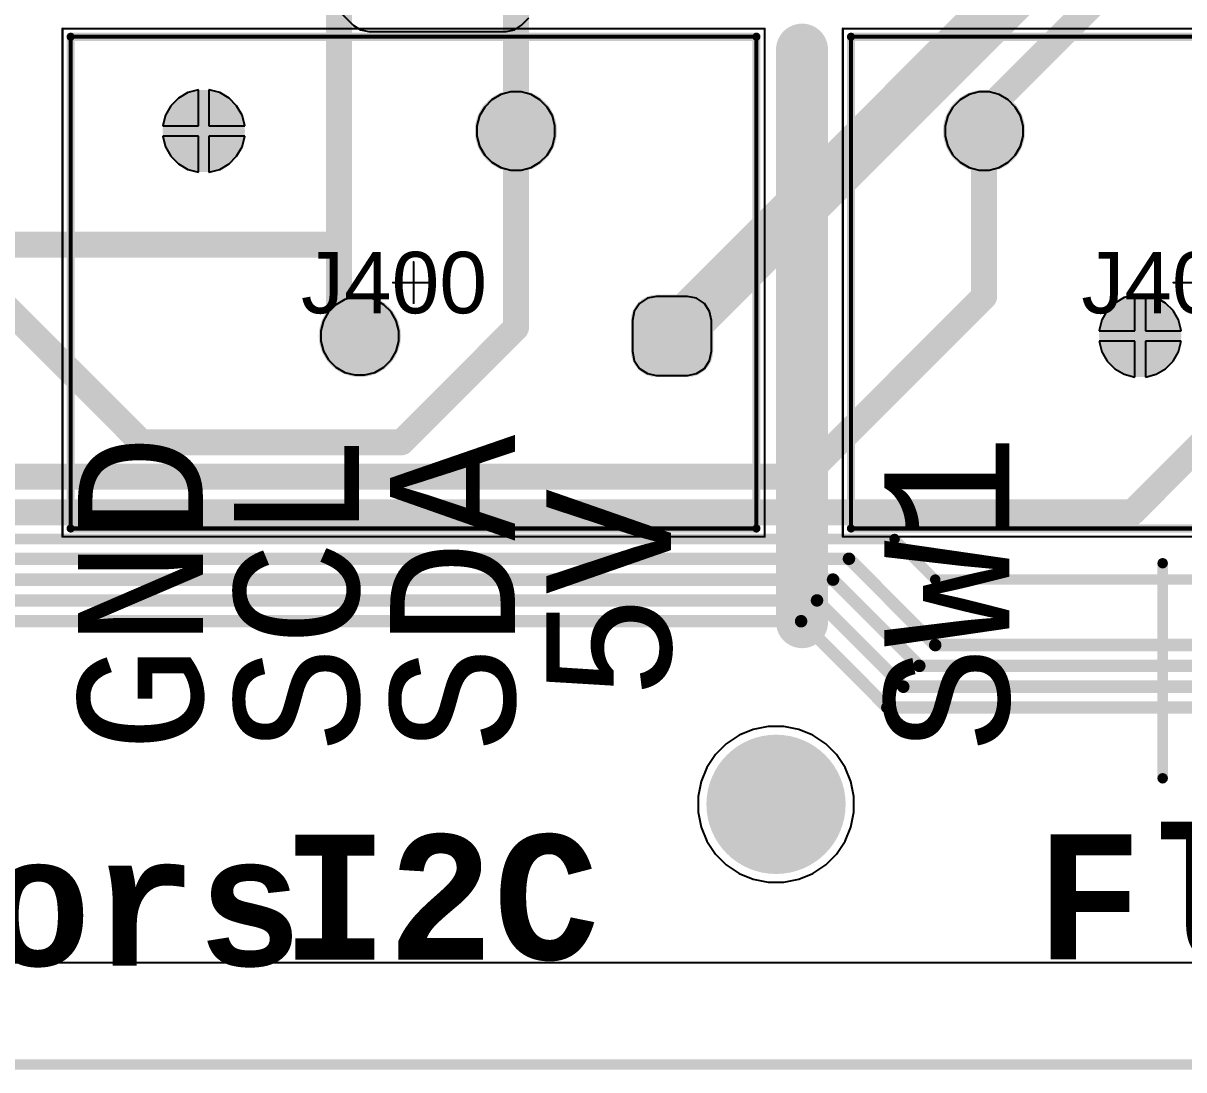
# Model space of a CAD drawing. Header units: inches. Extents: x -0.01 to 8.25, y -0.01 to 4.91.
# Drawn here: x 4.376 to 5.492, y -0.005 to 1 of the extents above; entities that cross this region are included whole.
import ezdxf

# ---------------------------------------------------------------- set-up
doc = ezdxf.new("R2010")
doc.units = ezdxf.units.IN
doc.header["$MEASUREMENT"] = 0
for name, color, linetype in [('Board', 6, 'Continuous'), ('Bottom Layer', 5, 'Continuous'), ('Bottom Solder', 6, 'Continuous'), ('Multi-Layer', 9, 'Continuous'), ('Pad Holes', 156, 'Continuous'), ('Top 3D Body', 56, 'Continuous'), ('Top Component Center', 56, 'Continuous'), ('Top Component Outline', 56, 'Continuous'), ('Top Courtyard', 56, 'Continuous'), ('Top Designator', 56, 'Continuous'), ('Top Layer', 1, 'Continuous'), ('Top Overlay', 2, 'Continuous'), ('Top Solder', 216, 'Continuous')]:
    doc.layers.add(name, color=color, linetype=linetype)
doc.styles.add('Arial', font='', dxfattribs={"height": 0.2})
doc.styles.add('Consolas', font='', dxfattribs={"height": 0.2})
doc.styles.add('Consolas_Bold', font='', dxfattribs={"height": 0.2})
doc.styles.get('Arial').set_extended_font_data('Arial')
doc.styles.get('Consolas').set_extended_font_data('Consolas')
doc.styles.get('Consolas_Bold').set_extended_font_data('Consolas', bold=True)

# ---------------------------------------------------------------- blocks, each defined once
blk = doc.blocks.new('691412320004_18')
at = {"layer": 'Bottom Layer'}
h = blk.add_hatch(color=5, dxfattribs=at)
edge = h.paths.add_edge_path()
edge.add_arc((-0.2016, 0.1457), 0.0295, 0, 360)
h = blk.add_hatch(color=5, dxfattribs=at)
edge = h.paths.add_edge_path()
edge.add_arc((0.0984, 0.1457), 0.0295, 0, 360)
h = blk.add_hatch(color=5, dxfattribs=at)
edge = h.paths.add_edge_path()
edge.add_arc((-0.0516, -0.0512), 0.0295, 0, 360)
h = blk.add_hatch(color=5, dxfattribs=at)
edge = h.paths.add_edge_path()
edge.add_arc((0.2337, -0.0364), 0.0148, 90, 180)
edge.add_line((0.2189, -0.0364), (0.2189, -0.0659))
edge.add_arc((0.2337, -0.0659), 0.0148, 180, 270)
edge.add_line((0.2337, -0.0807), (0.2632, -0.0807))
edge.add_arc((0.2632, -0.0659), 0.0148, 270, 360)
edge.add_line((0.278, -0.0659), (0.278, -0.0364))
edge.add_arc((0.2632, -0.0364), 0.0148, 0, 90)
edge.add_line((0.2632, -0.0217), (0.2337, -0.0217))
at = {"layer": 'Bottom Solder'}
h = blk.add_hatch(color=6, dxfattribs=at)
edge = h.paths.add_edge_path()
edge.add_arc((-0.2016, 0.1457), 0.0395, 0, 360)
h = blk.add_hatch(color=6, dxfattribs=at)
edge = h.paths.add_edge_path()
edge.add_arc((0.0984, 0.1457), 0.0395, 0, 360)
h = blk.add_hatch(color=6, dxfattribs=at)
edge = h.paths.add_edge_path()
edge.add_arc((-0.0516, -0.0512), 0.0395, 0, 360)
h = blk.add_hatch(color=6, dxfattribs=at)
edge = h.paths.add_edge_path()
edge.add_arc((0.2337, -0.0364), 0.0248, 90, 180)
edge.add_line((0.2089, -0.0364), (0.2089, -0.0659))
edge.add_arc((0.2337, -0.0659), 0.0248, 180, 270)
edge.add_line((0.2337, -0.0907), (0.2632, -0.0907))
edge.add_arc((0.2632, -0.0659), 0.0248, 270, 360)
edge.add_line((0.288, -0.0659), (0.288, -0.0364))
edge.add_arc((0.2632, -0.0364), 0.0248, 0, 90)
edge.add_line((0.2632, -0.0117), (0.2337, -0.0117))
at = {"layer": 'Multi-Layer'}
h = blk.add_hatch(color=9, dxfattribs=at)
edge = h.paths.add_edge_path()
edge.add_arc((-0.2016, 0.1457), 0.0295, 0, 360)
h = blk.add_hatch(color=9, dxfattribs=at)
edge = h.paths.add_edge_path()
edge.add_arc((0.0984, 0.1457), 0.0295, 0, 360)
h = blk.add_hatch(color=9, dxfattribs=at)
edge = h.paths.add_edge_path()
edge.add_arc((-0.0516, -0.0512), 0.0295, 0, 360)
h = blk.add_hatch(color=9, dxfattribs=at)
edge = h.paths.add_edge_path()
edge.add_arc((0.2337, -0.0364), 0.0148, 90, 180)
edge.add_line((0.2189, -0.0364), (0.2189, -0.0659))
edge.add_arc((0.2337, -0.0659), 0.0148, 180, 270)
edge.add_line((0.2337, -0.0807), (0.2632, -0.0807))
edge.add_arc((0.2632, -0.0659), 0.0148, 270, 360)
edge.add_line((0.278, -0.0659), (0.278, -0.0364))
edge.add_arc((0.2632, -0.0364), 0.0148, 0, 90)
edge.add_line((0.2632, -0.0217), (0.2337, -0.0217))
at = {"layer": 'Pad Holes'}
h = blk.add_hatch(color=7, dxfattribs=at)
edge = h.paths.add_edge_path()
edge.add_arc((-0.2016, 0.1457), 0.0197, 0, 360)
h = blk.add_hatch(color=7, dxfattribs=at)
edge = h.paths.add_edge_path()
edge.add_arc((0.0984, 0.1457), 0.0197, 0, 360)
h = blk.add_hatch(color=7, dxfattribs=at)
edge = h.paths.add_edge_path()
edge.add_arc((-0.0516, -0.0512), 0.0197, 0, 360)
h = blk.add_hatch(color=7, dxfattribs=at)
edge = h.paths.add_edge_path()
edge.add_arc((0.2484, -0.0512), 0.0197, 0, 360)
at = {"layer": 'Top Layer'}
h = blk.add_hatch(color=1, dxfattribs=at)
edge = h.paths.add_edge_path()
edge.add_arc((-0.2016, 0.1457), 0.0295, 0, 360)
h = blk.add_hatch(color=1, dxfattribs=at)
edge = h.paths.add_edge_path()
edge.add_arc((0.0984, 0.1457), 0.0295, 0, 360)
h = blk.add_hatch(color=1, dxfattribs=at)
edge = h.paths.add_edge_path()
edge.add_arc((-0.0516, -0.0512), 0.0295, 0, 360)
h = blk.add_hatch(color=1, dxfattribs=at)
edge = h.paths.add_edge_path()
edge.add_arc((0.2337, -0.0364), 0.0148, 90, 180)
edge.add_line((0.2189, -0.0364), (0.2189, -0.0659))
edge.add_arc((0.2337, -0.0659), 0.0148, 180, 270)
edge.add_line((0.2337, -0.0807), (0.2632, -0.0807))
edge.add_arc((0.2632, -0.0659), 0.0148, 270, 360)
edge.add_line((0.278, -0.0659), (0.278, -0.0364))
edge.add_arc((0.2632, -0.0364), 0.0148, 0, 90)
edge.add_line((0.2632, -0.0217), (0.2337, -0.0217))
at = {"layer": 'Top Solder'}
h = blk.add_hatch(color=216, dxfattribs=at)
edge = h.paths.add_edge_path()
edge.add_arc((-0.2016, 0.1457), 0.0395, 0, 360)
h = blk.add_hatch(color=216, dxfattribs=at)
edge = h.paths.add_edge_path()
edge.add_arc((0.0984, 0.1457), 0.0395, 0, 360)
h = blk.add_hatch(color=216, dxfattribs=at)
edge = h.paths.add_edge_path()
edge.add_arc((-0.0516, -0.0512), 0.0395, 0, 360)
h = blk.add_hatch(color=216, dxfattribs=at)
edge = h.paths.add_edge_path()
edge.add_arc((0.2337, -0.0364), 0.0248, 90, 180)
edge.add_line((0.2089, -0.0364), (0.2089, -0.0659))
edge.add_arc((0.2337, -0.0659), 0.0248, 180, 270)
edge.add_line((0.2337, -0.0907), (0.2632, -0.0907))
edge.add_arc((0.2632, -0.0659), 0.0248, 270, 360)
edge.add_line((0.288, -0.0659), (0.288, -0.0364))
edge.add_arc((0.2632, -0.0364), 0.0248, 0, 90)
edge.add_line((0.2632, -0.0117), (0.2337, -0.0117))
at = {"layer": 'Top 3D Body'}
for points in [[(-0.3295, 0.2362, 0.00394, 0.00394, 0), (0.3295, 0.2362, 0.00394, 0.00394, 0)], [(-0.3295, -0.2362, 0.00394, 0.00394, 0), (-0.3295, 0.2362, 0.00394, 0.00394, 0)], [(0.3295, -0.2362, 0.00394, 0.00394, 0), (0.3295, 0.2362, 0.00394, 0.00394, 0)], [(-0.3295, -0.2362, 0.00394, 0.00394, 0), (0.3295, -0.2362, 0.00394, 0.00394, 0)]]:
    blk.add_lwpolyline(points, format="xyseb", dxfattribs=at)
for points in [[(-0.3305, 0.2362, 0.00197, 0.00197, 1), (-0.3285, 0.2362, 0.00197, 0.00197, 1)], [(-0.3305, 0.2362, 0.00197, 0.00197, 1), (-0.3285, 0.2362, 0.00197, 0.00197, 1)], [(0.3285, 0.2362, 0.00197, 0.00197, 1), (0.3305, 0.2362, 0.00197, 0.00197, 1)], [(0.3285, 0.2362, 0.00197, 0.00197, 1), (0.3305, 0.2362, 0.00197, 0.00197, 1)], [(-0.3305, -0.2362, 0.00197, 0.00197, 1), (-0.3285, -0.2362, 0.00197, 0.00197, 1)], [(-0.3305, -0.2362, 0.00197, 0.00197, 1), (-0.3285, -0.2362, 0.00197, 0.00197, 1)], [(0.3285, -0.2362, 0.00197, 0.00197, 1), (0.3305, -0.2362, 0.00197, 0.00197, 1)], [(0.3285, -0.2362, 0.00197, 0.00197, 1), (0.3305, -0.2362, 0.00197, 0.00197, 1)]]:
    blk.add_lwpolyline(points, format="xyseb", close=True, dxfattribs=at)
at = {"layer": 'Top Component Center'}
for points in [[(0, -0.0197, 0.00197, 0.00197, 0), (0, 0.0197, 0.00197, 0.00197, 0)], [(-0.0197, 0, 0.00197, 0.00197, 0), (0.0197, 0, 0.00197, 0.00197, 0)]]:
    blk.add_lwpolyline(points, format="xyseb", dxfattribs=at)
for points in [[(-0.0005, 0.0197, 0.000984, 0.000984, 1), (0.0005, 0.0197, 0.000984, 0.000984, 1)], [(-0.0202, 0, 0.000984, 0.000984, 1), (-0.0192, 0, 0.000984, 0.000984, 1)], [(0.0192, 0, 0.000984, 0.000984, 1), (0.0202, 0, 0.000984, 0.000984, 1)], [(-0.0005, -0.0197, 0.000984, 0.000984, 1), (0.0005, -0.0197, 0.000984, 0.000984, 1)]]:
    blk.add_lwpolyline(points, format="xyseb", close=True, dxfattribs=at)
at = {"layer": 'Top Component Outline'}
for points in [[(-0.3295, -0.2362, 0.00394, 0.00394, 0), (-0.3295, 0.2362, 0.00394, 0.00394, 0)], [(-0.3295, 0.2362, 0.00394, 0.00394, 0), (0.3295, 0.2362, 0.00394, 0.00394, 0)], [(0.3295, -0.2362, 0.00394, 0.00394, 0), (0.3295, 0.2362, 0.00394, 0.00394, 0)], [(-0.3295, -0.2362, 0.00394, 0.00394, 0), (0.3295, -0.2362, 0.00394, 0.00394, 0)]]:
    blk.add_lwpolyline(points, format="xyseb", dxfattribs=at)
for points in [[(-0.3305, 0.2362, 0.00197, 0.00197, 1), (-0.3285, 0.2362, 0.00197, 0.00197, 1)], [(-0.3305, 0.2362, 0.00197, 0.00197, 1), (-0.3285, 0.2362, 0.00197, 0.00197, 1)], [(0.3285, 0.2362, 0.00197, 0.00197, 1), (0.3305, 0.2362, 0.00197, 0.00197, 1)], [(0.3285, 0.2362, 0.00197, 0.00197, 1), (0.3305, 0.2362, 0.00197, 0.00197, 1)], [(-0.3305, -0.2362, 0.00197, 0.00197, 1), (-0.3285, -0.2362, 0.00197, 0.00197, 1)], [(-0.3305, -0.2362, 0.00197, 0.00197, 1), (-0.3285, -0.2362, 0.00197, 0.00197, 1)], [(0.3285, -0.2362, 0.00197, 0.00197, 1), (0.3305, -0.2362, 0.00197, 0.00197, 1)], [(0.3285, -0.2362, 0.00197, 0.00197, 1), (0.3305, -0.2362, 0.00197, 0.00197, 1)]]:
    blk.add_lwpolyline(points, format="xyseb", close=True, dxfattribs=at)
at = {"layer": 'Top Courtyard'}
for points in [[(-0.3374, 0.2441, 0.00197, 0.00197, 0), (0.3374, 0.2441, 0.00197, 0.00197, 0)], [(-0.3374, -0.2441, 0.00197, 0.00197, 0), (-0.3374, 0.2441, 0.00197, 0.00197, 0)], [(0.3374, -0.2441, 0.00197, 0.00197, 0), (0.3374, 0.2441, 0.00197, 0.00197, 0)], [(-0.3374, -0.2441, 0.00197, 0.00197, 0), (0.3374, -0.2441, 0.00197, 0.00197, 0)]]:
    blk.add_lwpolyline(points, format="xyseb", dxfattribs=at)
for points in [[(-0.3379, 0.2441, 0.000984, 0.000984, 1), (-0.3369, 0.2441, 0.000984, 0.000984, 1)], [(-0.3379, 0.2441, 0.000984, 0.000984, 1), (-0.3369, 0.2441, 0.000984, 0.000984, 1)], [(0.3369, 0.2441, 0.000984, 0.000984, 1), (0.3379, 0.2441, 0.000984, 0.000984, 1)], [(0.3369, 0.2441, 0.000984, 0.000984, 1), (0.3379, 0.2441, 0.000984, 0.000984, 1)], [(-0.3379, -0.2441, 0.000984, 0.000984, 1), (-0.3369, -0.2441, 0.000984, 0.000984, 1)], [(-0.3379, -0.2441, 0.000984, 0.000984, 1), (-0.3369, -0.2441, 0.000984, 0.000984, 1)], [(0.3369, -0.2441, 0.000984, 0.000984, 1), (0.3379, -0.2441, 0.000984, 0.000984, 1)], [(0.3369, -0.2441, 0.000984, 0.000984, 1), (0.3379, -0.2441, 0.000984, 0.000984, 1)]]:
    blk.add_lwpolyline(points, format="xyseb", close=True, dxfattribs=at)
at = {"layer": 'Top Overlay'}
for points in [[(-0.3295, 0.2362, 0.00787, 0.00787, 0), (0.3295, 0.2362, 0.00787, 0.00787, 0)], [(-0.3295, -0.2362, 0.00787, 0.00787, 0), (-0.3295, 0.2362, 0.00787, 0.00787, 0)], [(0.3295, -0.2362, 0.00787, 0.00787, 0), (0.3295, 0.2362, 0.00787, 0.00787, 0)], [(-0.3295, -0.2362, 0.00787, 0.00787, 0), (0.3295, -0.2362, 0.00787, 0.00787, 0)]]:
    blk.add_lwpolyline(points, format="xyseb", dxfattribs=at)
for points in [[(-0.3315, 0.2362, 0.00394, 0.00394, 1), (-0.3276, 0.2362, 0.00394, 0.00394, 1)], [(-0.3315, 0.2362, 0.00394, 0.00394, 1), (-0.3276, 0.2362, 0.00394, 0.00394, 1)], [(0.3276, 0.2362, 0.00394, 0.00394, 1), (0.3315, 0.2362, 0.00394, 0.00394, 1)], [(0.3276, 0.2362, 0.00394, 0.00394, 1), (0.3315, 0.2362, 0.00394, 0.00394, 1)], [(-0.3315, -0.2362, 0.00394, 0.00394, 1), (-0.3276, -0.2362, 0.00394, 0.00394, 1)], [(-0.3315, -0.2362, 0.00394, 0.00394, 1), (-0.3276, -0.2362, 0.00394, 0.00394, 1)], [(0.3276, -0.2362, 0.00394, 0.00394, 1), (0.3315, -0.2362, 0.00394, 0.00394, 1)], [(0.3276, -0.2362, 0.00394, 0.00394, 1), (0.3315, -0.2362, 0.00394, 0.00394, 1)]]:
    blk.add_lwpolyline(points, format="xyseb", close=True, dxfattribs=at)
at = {"layer": 'Top Designator', "style": 'Arial'}
blk.add_text('J403', height=0.05906, rotation=360, dxfattribs=at).set_placement((-0.1082, -0.0295))
blk = doc.blocks.new('691412320004_21')
at = {"layer": 'Bottom Layer'}
h = blk.add_hatch(color=5, dxfattribs=at)
edge = h.paths.add_edge_path()
edge.add_arc((-0.2016, 0.1457), 0.0295, 0, 360)
h = blk.add_hatch(color=5, dxfattribs=at)
edge = h.paths.add_edge_path()
edge.add_arc((0.0984, 0.1457), 0.0295, 0, 360)
h = blk.add_hatch(color=5, dxfattribs=at)
edge = h.paths.add_edge_path()
edge.add_arc((-0.0516, -0.0512), 0.0295, 0, 360)
h = blk.add_hatch(color=5, dxfattribs=at)
edge = h.paths.add_edge_path()
edge.add_arc((0.2337, -0.0364), 0.0148, 90, 180)
edge.add_line((0.2189, -0.0364), (0.2189, -0.0659))
edge.add_arc((0.2337, -0.0659), 0.0148, 180, 270)
edge.add_line((0.2337, -0.0807), (0.2632, -0.0807))
edge.add_arc((0.2632, -0.0659), 0.0148, 270, 360)
edge.add_line((0.278, -0.0659), (0.278, -0.0364))
edge.add_arc((0.2632, -0.0364), 0.0148, 0, 90)
edge.add_line((0.2632, -0.0217), (0.2337, -0.0217))
at = {"layer": 'Bottom Solder'}
h = blk.add_hatch(color=6, dxfattribs=at)
edge = h.paths.add_edge_path()
edge.add_arc((-0.2016, 0.1457), 0.0395, 0, 360)
h = blk.add_hatch(color=6, dxfattribs=at)
edge = h.paths.add_edge_path()
edge.add_arc((0.0984, 0.1457), 0.0395, 0, 360)
h = blk.add_hatch(color=6, dxfattribs=at)
edge = h.paths.add_edge_path()
edge.add_arc((-0.0516, -0.0512), 0.0395, 0, 360)
h = blk.add_hatch(color=6, dxfattribs=at)
edge = h.paths.add_edge_path()
edge.add_arc((0.2337, -0.0364), 0.0248, 90, 180)
edge.add_line((0.2089, -0.0364), (0.2089, -0.0659))
edge.add_arc((0.2337, -0.0659), 0.0248, 180, 270)
edge.add_line((0.2337, -0.0907), (0.2632, -0.0907))
edge.add_arc((0.2632, -0.0659), 0.0248, 270, 360)
edge.add_line((0.288, -0.0659), (0.288, -0.0364))
edge.add_arc((0.2632, -0.0364), 0.0248, 0, 90)
edge.add_line((0.2632, -0.0117), (0.2337, -0.0117))
at = {"layer": 'Multi-Layer'}
h = blk.add_hatch(color=9, dxfattribs=at)
edge = h.paths.add_edge_path()
edge.add_arc((-0.2016, 0.1457), 0.0295, 0, 360)
h = blk.add_hatch(color=9, dxfattribs=at)
edge = h.paths.add_edge_path()
edge.add_arc((0.0984, 0.1457), 0.0295, 0, 360)
h = blk.add_hatch(color=9, dxfattribs=at)
edge = h.paths.add_edge_path()
edge.add_arc((-0.0516, -0.0512), 0.0295, 0, 360)
h = blk.add_hatch(color=9, dxfattribs=at)
edge = h.paths.add_edge_path()
edge.add_arc((0.2337, -0.0364), 0.0148, 90, 180)
edge.add_line((0.2189, -0.0364), (0.2189, -0.0659))
edge.add_arc((0.2337, -0.0659), 0.0148, 180, 270)
edge.add_line((0.2337, -0.0807), (0.2632, -0.0807))
edge.add_arc((0.2632, -0.0659), 0.0148, 270, 360)
edge.add_line((0.278, -0.0659), (0.278, -0.0364))
edge.add_arc((0.2632, -0.0364), 0.0148, 0, 90)
edge.add_line((0.2632, -0.0217), (0.2337, -0.0217))
at = {"layer": 'Pad Holes'}
h = blk.add_hatch(color=7, dxfattribs=at)
edge = h.paths.add_edge_path()
edge.add_arc((-0.2016, 0.1457), 0.0197, 0, 360)
h = blk.add_hatch(color=7, dxfattribs=at)
edge = h.paths.add_edge_path()
edge.add_arc((0.0984, 0.1457), 0.0197, 0, 360)
h = blk.add_hatch(color=7, dxfattribs=at)
edge = h.paths.add_edge_path()
edge.add_arc((-0.0516, -0.0512), 0.0197, 0, 360)
h = blk.add_hatch(color=7, dxfattribs=at)
edge = h.paths.add_edge_path()
edge.add_arc((0.2484, -0.0512), 0.0197, 0, 360)
at = {"layer": 'Top Layer'}
h = blk.add_hatch(color=1, dxfattribs=at)
edge = h.paths.add_edge_path()
edge.add_arc((-0.2016, 0.1457), 0.0295, 0, 360)
h = blk.add_hatch(color=1, dxfattribs=at)
edge = h.paths.add_edge_path()
edge.add_arc((0.0984, 0.1457), 0.0295, 0, 360)
h = blk.add_hatch(color=1, dxfattribs=at)
edge = h.paths.add_edge_path()
edge.add_arc((-0.0516, -0.0512), 0.0295, 0, 360)
h = blk.add_hatch(color=1, dxfattribs=at)
edge = h.paths.add_edge_path()
edge.add_arc((0.2337, -0.0364), 0.0148, 90, 180)
edge.add_line((0.2189, -0.0364), (0.2189, -0.0659))
edge.add_arc((0.2337, -0.0659), 0.0148, 180, 270)
edge.add_line((0.2337, -0.0807), (0.2632, -0.0807))
edge.add_arc((0.2632, -0.0659), 0.0148, 270, 360)
edge.add_line((0.278, -0.0659), (0.278, -0.0364))
edge.add_arc((0.2632, -0.0364), 0.0148, 0, 90)
edge.add_line((0.2632, -0.0217), (0.2337, -0.0217))
at = {"layer": 'Top Solder'}
h = blk.add_hatch(color=216, dxfattribs=at)
edge = h.paths.add_edge_path()
edge.add_arc((-0.2016, 0.1457), 0.0395, 0, 360)
h = blk.add_hatch(color=216, dxfattribs=at)
edge = h.paths.add_edge_path()
edge.add_arc((0.0984, 0.1457), 0.0395, 0, 360)
h = blk.add_hatch(color=216, dxfattribs=at)
edge = h.paths.add_edge_path()
edge.add_arc((-0.0516, -0.0512), 0.0395, 0, 360)
h = blk.add_hatch(color=216, dxfattribs=at)
edge = h.paths.add_edge_path()
edge.add_arc((0.2337, -0.0364), 0.0248, 90, 180)
edge.add_line((0.2089, -0.0364), (0.2089, -0.0659))
edge.add_arc((0.2337, -0.0659), 0.0248, 180, 270)
edge.add_line((0.2337, -0.0907), (0.2632, -0.0907))
edge.add_arc((0.2632, -0.0659), 0.0248, 270, 360)
edge.add_line((0.288, -0.0659), (0.288, -0.0364))
edge.add_arc((0.2632, -0.0364), 0.0248, 0, 90)
edge.add_line((0.2632, -0.0117), (0.2337, -0.0117))
at = {"layer": 'Top 3D Body'}
for points in [[(-0.3295, 0.2362, 0.00394, 0.00394, 0), (0.3295, 0.2362, 0.00394, 0.00394, 0)], [(-0.3295, -0.2362, 0.00394, 0.00394, 0), (-0.3295, 0.2362, 0.00394, 0.00394, 0)], [(0.3295, -0.2362, 0.00394, 0.00394, 0), (0.3295, 0.2362, 0.00394, 0.00394, 0)], [(-0.3295, -0.2362, 0.00394, 0.00394, 0), (0.3295, -0.2362, 0.00394, 0.00394, 0)]]:
    blk.add_lwpolyline(points, format="xyseb", dxfattribs=at)
for points in [[(-0.3305, 0.2362, 0.00197, 0.00197, 1), (-0.3285, 0.2362, 0.00197, 0.00197, 1)], [(-0.3305, 0.2362, 0.00197, 0.00197, 1), (-0.3285, 0.2362, 0.00197, 0.00197, 1)], [(0.3285, 0.2362, 0.00197, 0.00197, 1), (0.3305, 0.2362, 0.00197, 0.00197, 1)], [(0.3285, 0.2362, 0.00197, 0.00197, 1), (0.3305, 0.2362, 0.00197, 0.00197, 1)], [(-0.3305, -0.2362, 0.00197, 0.00197, 1), (-0.3285, -0.2362, 0.00197, 0.00197, 1)], [(-0.3305, -0.2362, 0.00197, 0.00197, 1), (-0.3285, -0.2362, 0.00197, 0.00197, 1)], [(0.3285, -0.2362, 0.00197, 0.00197, 1), (0.3305, -0.2362, 0.00197, 0.00197, 1)], [(0.3285, -0.2362, 0.00197, 0.00197, 1), (0.3305, -0.2362, 0.00197, 0.00197, 1)]]:
    blk.add_lwpolyline(points, format="xyseb", close=True, dxfattribs=at)
at = {"layer": 'Top Component Center'}
for points in [[(0, -0.0197, 0.00197, 0.00197, 0), (0, 0.0197, 0.00197, 0.00197, 0)], [(-0.0197, 0, 0.00197, 0.00197, 0), (0.0197, 0, 0.00197, 0.00197, 0)]]:
    blk.add_lwpolyline(points, format="xyseb", dxfattribs=at)
for points in [[(-0.0005, 0.0197, 0.000984, 0.000984, 1), (0.0005, 0.0197, 0.000984, 0.000984, 1)], [(-0.0202, 0, 0.000984, 0.000984, 1), (-0.0192, 0, 0.000984, 0.000984, 1)], [(0.0192, 0, 0.000984, 0.000984, 1), (0.0202, 0, 0.000984, 0.000984, 1)], [(-0.0005, -0.0197, 0.000984, 0.000984, 1), (0.0005, -0.0197, 0.000984, 0.000984, 1)]]:
    blk.add_lwpolyline(points, format="xyseb", close=True, dxfattribs=at)
at = {"layer": 'Top Component Outline'}
for points in [[(-0.3295, -0.2362, 0.00394, 0.00394, 0), (-0.3295, 0.2362, 0.00394, 0.00394, 0)], [(-0.3295, 0.2362, 0.00394, 0.00394, 0), (0.3295, 0.2362, 0.00394, 0.00394, 0)], [(0.3295, -0.2362, 0.00394, 0.00394, 0), (0.3295, 0.2362, 0.00394, 0.00394, 0)], [(-0.3295, -0.2362, 0.00394, 0.00394, 0), (0.3295, -0.2362, 0.00394, 0.00394, 0)]]:
    blk.add_lwpolyline(points, format="xyseb", dxfattribs=at)
for points in [[(-0.3305, 0.2362, 0.00197, 0.00197, 1), (-0.3285, 0.2362, 0.00197, 0.00197, 1)], [(-0.3305, 0.2362, 0.00197, 0.00197, 1), (-0.3285, 0.2362, 0.00197, 0.00197, 1)], [(0.3285, 0.2362, 0.00197, 0.00197, 1), (0.3305, 0.2362, 0.00197, 0.00197, 1)], [(0.3285, 0.2362, 0.00197, 0.00197, 1), (0.3305, 0.2362, 0.00197, 0.00197, 1)], [(-0.3305, -0.2362, 0.00197, 0.00197, 1), (-0.3285, -0.2362, 0.00197, 0.00197, 1)], [(-0.3305, -0.2362, 0.00197, 0.00197, 1), (-0.3285, -0.2362, 0.00197, 0.00197, 1)], [(0.3285, -0.2362, 0.00197, 0.00197, 1), (0.3305, -0.2362, 0.00197, 0.00197, 1)], [(0.3285, -0.2362, 0.00197, 0.00197, 1), (0.3305, -0.2362, 0.00197, 0.00197, 1)]]:
    blk.add_lwpolyline(points, format="xyseb", close=True, dxfattribs=at)
at = {"layer": 'Top Courtyard'}
for points in [[(-0.3374, 0.2441, 0.00197, 0.00197, 0), (0.3374, 0.2441, 0.00197, 0.00197, 0)], [(-0.3374, -0.2441, 0.00197, 0.00197, 0), (-0.3374, 0.2441, 0.00197, 0.00197, 0)], [(0.3374, -0.2441, 0.00197, 0.00197, 0), (0.3374, 0.2441, 0.00197, 0.00197, 0)], [(-0.3374, -0.2441, 0.00197, 0.00197, 0), (0.3374, -0.2441, 0.00197, 0.00197, 0)]]:
    blk.add_lwpolyline(points, format="xyseb", dxfattribs=at)
for points in [[(-0.3379, 0.2441, 0.000984, 0.000984, 1), (-0.3369, 0.2441, 0.000984, 0.000984, 1)], [(-0.3379, 0.2441, 0.000984, 0.000984, 1), (-0.3369, 0.2441, 0.000984, 0.000984, 1)], [(0.3369, 0.2441, 0.000984, 0.000984, 1), (0.3379, 0.2441, 0.000984, 0.000984, 1)], [(0.3369, 0.2441, 0.000984, 0.000984, 1), (0.3379, 0.2441, 0.000984, 0.000984, 1)], [(-0.3379, -0.2441, 0.000984, 0.000984, 1), (-0.3369, -0.2441, 0.000984, 0.000984, 1)], [(-0.3379, -0.2441, 0.000984, 0.000984, 1), (-0.3369, -0.2441, 0.000984, 0.000984, 1)], [(0.3369, -0.2441, 0.000984, 0.000984, 1), (0.3379, -0.2441, 0.000984, 0.000984, 1)], [(0.3369, -0.2441, 0.000984, 0.000984, 1), (0.3379, -0.2441, 0.000984, 0.000984, 1)]]:
    blk.add_lwpolyline(points, format="xyseb", close=True, dxfattribs=at)
at = {"layer": 'Top Overlay'}
for points in [[(-0.3295, 0.2362, 0.00787, 0.00787, 0), (0.3295, 0.2362, 0.00787, 0.00787, 0)], [(-0.3295, -0.2362, 0.00787, 0.00787, 0), (-0.3295, 0.2362, 0.00787, 0.00787, 0)], [(0.3295, -0.2362, 0.00787, 0.00787, 0), (0.3295, 0.2362, 0.00787, 0.00787, 0)], [(-0.3295, -0.2362, 0.00787, 0.00787, 0), (0.3295, -0.2362, 0.00787, 0.00787, 0)]]:
    blk.add_lwpolyline(points, format="xyseb", dxfattribs=at)
for points in [[(-0.3315, 0.2362, 0.00394, 0.00394, 1), (-0.3276, 0.2362, 0.00394, 0.00394, 1)], [(-0.3315, 0.2362, 0.00394, 0.00394, 1), (-0.3276, 0.2362, 0.00394, 0.00394, 1)], [(0.3276, 0.2362, 0.00394, 0.00394, 1), (0.3315, 0.2362, 0.00394, 0.00394, 1)], [(0.3276, 0.2362, 0.00394, 0.00394, 1), (0.3315, 0.2362, 0.00394, 0.00394, 1)], [(-0.3315, -0.2362, 0.00394, 0.00394, 1), (-0.3276, -0.2362, 0.00394, 0.00394, 1)], [(-0.3315, -0.2362, 0.00394, 0.00394, 1), (-0.3276, -0.2362, 0.00394, 0.00394, 1)], [(0.3276, -0.2362, 0.00394, 0.00394, 1), (0.3315, -0.2362, 0.00394, 0.00394, 1)], [(0.3276, -0.2362, 0.00394, 0.00394, 1), (0.3315, -0.2362, 0.00394, 0.00394, 1)]]:
    blk.add_lwpolyline(points, format="xyseb", close=True, dxfattribs=at)
at = {"layer": 'Top Designator', "style": 'Arial'}
blk.add_text('J400', height=0.05906, rotation=360, dxfattribs=at).set_placement((-0.1082, -0.0295))

msp = doc.modelspace()

# ---------------------------------------------------------------- hatches: boundary and pattern name
at = {"layer": 'Bottom Solder'}
msp.add_hatch(color=6, dxfattribs=at).paths.add_polyline_path([(5.105, 0.26), (5.095, 0.26), (5.09, 0.255), (5.09, 0.245), (5.095, 0.24), (5.105, 0.24), (5.11, 0.245), (5.11, 0.255)])
at = {"layer": 'Pad Holes'}
h = msp.add_hatch(color=7, dxfattribs=at)
edge = h.paths.add_edge_path()
edge.add_arc((5.1, 0.25), 0.0669, 0, 360)
at = {"layer": 'Top Solder'}
msp.add_hatch(color=216, dxfattribs=at).paths.add_polyline_path([(5.105, 0.26), (5.095, 0.26), (5.09, 0.255), (5.09, 0.245), (5.095, 0.24), (5.105, 0.24), (5.11, 0.245), (5.11, 0.255)])

# ---------------------------------------------------------------- linework, layer by layer
at = {"layer": 'Board'}
msp.add_lwpolyline([(1.95, 0, 0.01, 0.01, 0), (6.7, 0, 0.01, 0.01, 0)], format="xyseb", dxfattribs=at)
at = {"layer": 'Bottom Layer'}
for p, q in [((4.6652, 1.027), (4.6937, 0.9985)), ((4.8553, 0.9985), (4.8623, 1.0056)), ((4.6937, 0.9985), (4.7005, 0.994)), ((4.7005, 0.994), (4.7085, 0.9924)), ((4.8405, 0.9924), (4.8485, 0.994)), ((4.8485, 0.994), (4.8553, 0.9985)), ((4.7085, 0.9924), (4.7085, 0.9924)), ((4.7085, 0.9924), (4.8405, 0.9924)), ((4.8405, 0.9924), (4.8405, 0.9924)), ((4.5257, 0.9285), (4.5184, 0.9211)), ((4.5347, 0.9337), (4.5257, 0.9285)), ((4.5448, 0.9364), (4.5347, 0.9337)), ((4.545, 0.9364), (4.5448, 0.9364)), ((4.545, 0.9019), (4.545, 0.9364)), ((4.5552, 0.9364), (4.555, 0.9364)), ((4.555, 0.9364), (4.555, 0.9019)), ((4.5653, 0.9337), (4.5552, 0.9364)), ((4.5743, 0.9285), (4.5653, 0.9337)), ((4.5816, 0.9211), (4.5743, 0.9285)), ((4.827, 0.9269), (4.82, 0.9199)), ((4.8355, 0.9318), (4.827, 0.9269)), ((4.8451, 0.9344), (4.8355, 0.9318)), ((4.8549, 0.9344), (4.8451, 0.9344)), ((4.8645, 0.9318), (4.8549, 0.9344)), ((4.873, 0.9269), (4.8645, 0.9318)), ((4.88, 0.9199), (4.873, 0.9269)), ((5.277, 0.9269), (5.27, 0.9199)), ((5.2855, 0.9318), (5.277, 0.9269)), ((5.2951, 0.9344), (5.2855, 0.9318)), ((5.3049, 0.9344), (5.2951, 0.9344)), ((5.3145, 0.9318), (5.3049, 0.9344)), ((5.323, 0.9269), (5.3145, 0.9318)), ((5.33, 0.9199), (5.323, 0.9269)), ((4.5184, 0.9211), (4.5132, 0.9121)), ((4.5868, 0.9121), (4.5816, 0.9211)), ((4.82, 0.9199), (4.815, 0.9113)), ((4.885, 0.9113), (4.88, 0.9199)), ((5.27, 0.9199), (5.265, 0.9113)), ((5.335, 0.9113), (5.33, 0.9199)), ((4.5132, 0.9121), (4.5105, 0.9021)), ((4.5895, 0.9021), (4.5868, 0.9121)), ((4.815, 0.9113), (4.8125, 0.9018)), ((4.8875, 0.9018), (4.885, 0.9113)), ((5.265, 0.9113), (5.2625, 0.9018)), ((5.3375, 0.9018), (5.335, 0.9113)), ((4.5105, 0.9021), (4.5105, 0.9019)), ((4.5105, 0.9019), (4.545, 0.9019)), ((4.555, 0.9019), (4.5895, 0.9019)), ((4.5895, 0.9019), (4.5895, 0.9021)), ((4.8125, 0.9018), (4.8125, 0.8919)), ((4.8875, 0.8919), (4.8875, 0.9018)), ((5.2625, 0.9018), (5.2625, 0.8919)), ((5.3375, 0.8919), (5.3375, 0.9018)), ((4.545, 0.8919), (4.5105, 0.8919)), ((4.5105, 0.8919), (4.5105, 0.8916)), ((4.5105, 0.8916), (4.5132, 0.8816)), ((4.5132, 0.8816), (4.5184, 0.8726)), ((4.545, 0.8573), (4.545, 0.8919)), ((4.5895, 0.8919), (4.555, 0.8919)), ((4.555, 0.8919), (4.555, 0.8573)), ((4.5816, 0.8726), (4.5868, 0.8816)), ((4.5868, 0.8816), (4.5895, 0.8916)), ((4.5895, 0.8916), (4.5895, 0.8919)), ((4.8125, 0.8919), (4.815, 0.8824)), ((4.815, 0.8824), (4.82, 0.8738)), ((4.88, 0.8738), (4.885, 0.8824)), ((4.885, 0.8824), (4.8875, 0.8919)), ((5.2625, 0.8919), (5.265, 0.8824)), ((5.265, 0.8824), (5.27, 0.8738)), ((5.33, 0.8738), (5.335, 0.8824)), ((5.335, 0.8824), (5.3375, 0.8919)), ((4.5184, 0.8726), (4.5257, 0.8652)), ((4.5743, 0.8652), (4.5816, 0.8726)), ((4.82, 0.8738), (4.827, 0.8668)), ((4.873, 0.8668), (4.88, 0.8738)), ((5.27, 0.8738), (5.277, 0.8668)), ((5.323, 0.8668), (5.33, 0.8738)), ((4.5257, 0.8652), (4.5347, 0.86)), ((4.5347, 0.86), (4.5448, 0.8573)), ((4.5552, 0.8573), (4.5653, 0.86)), ((4.5653, 0.86), (4.5743, 0.8652)), ((4.827, 0.8668), (4.8355, 0.8619)), ((4.8355, 0.8619), (4.8451, 0.8593)), ((4.8451, 0.8593), (4.8549, 0.8593)), ((4.8549, 0.8593), (4.8645, 0.8619)), ((4.8645, 0.8619), (4.873, 0.8668)), ((5.277, 0.8668), (5.2855, 0.8619)), ((5.2855, 0.8619), (5.2951, 0.8593)), ((5.2951, 0.8593), (5.3049, 0.8593)), ((5.3049, 0.8593), (5.3145, 0.8619)), ((5.3145, 0.8619), (5.323, 0.8668)), ((4.5448, 0.8573), (4.545, 0.8573)), ((4.555, 0.8573), (4.5552, 0.8573)), ((4.6951, 0.7375), (4.6855, 0.735)), ((4.7049, 0.7375), (4.6951, 0.7375)), ((4.7145, 0.735), (4.7049, 0.7375)), ((4.9764, 0.7362), (4.9688, 0.7312)), ((4.9852, 0.738), (4.9764, 0.7362)), ((5.0148, 0.738), (4.9852, 0.738)), ((5.0236, 0.7362), (5.0148, 0.738)), ((5.0312, 0.7312), (5.0236, 0.7362)), ((5.4347, 0.7368), (5.4257, 0.7316)), ((5.4448, 0.7395), (5.4347, 0.7368)), ((5.445, 0.7395), (5.4448, 0.7395)), ((5.445, 0.705), (5.445, 0.7395)), ((5.4552, 0.7395), (5.455, 0.7395)), ((5.455, 0.7395), (5.455, 0.705)), ((5.4653, 0.7368), (5.4552, 0.7395)), ((5.4743, 0.7316), (5.4653, 0.7368)), ((4.677, 0.73), (4.67, 0.723)), ((4.6855, 0.735), (4.677, 0.73)), ((4.723, 0.73), (4.7145, 0.735)), ((4.73, 0.723), (4.723, 0.73)), ((4.9688, 0.7312), (4.9638, 0.7236)), ((5.0362, 0.7236), (5.0312, 0.7312)), ((5.4257, 0.7316), (5.4184, 0.7243)), ((5.4816, 0.7243), (5.4743, 0.7316)), ((4.665, 0.7145), (4.6625, 0.7049)), ((4.67, 0.723), (4.665, 0.7145)), ((4.735, 0.7145), (4.73, 0.723)), ((4.7375, 0.7049), (4.735, 0.7145)), ((4.9638, 0.7236), (4.962, 0.7148)), ((4.962, 0.7148), (4.962, 0.6852)), ((5.038, 0.7148), (5.0362, 0.7236)), ((5.038, 0.6852), (5.038, 0.7148)), ((5.4132, 0.7153), (5.4105, 0.7052)), ((5.4184, 0.7243), (5.4132, 0.7153)), ((5.4868, 0.7153), (5.4816, 0.7243)), ((5.4895, 0.7052), (5.4868, 0.7153)), ((4.6625, 0.7049), (4.6625, 0.6951)), ((4.7375, 0.6951), (4.7375, 0.7049)), ((5.4105, 0.7052), (5.4105, 0.705)), ((5.4105, 0.705), (5.445, 0.705)), ((5.455, 0.705), (5.4895, 0.705)), ((5.4895, 0.705), (5.4895, 0.7052)), ((4.6625, 0.6951), (4.665, 0.6855)), ((4.735, 0.6855), (4.7375, 0.6951)), ((5.445, 0.695), (5.4105, 0.695)), ((5.4105, 0.695), (5.4105, 0.6948)), ((5.4105, 0.6948), (5.4132, 0.6847)), ((5.445, 0.6605), (5.445, 0.695)), ((5.4895, 0.695), (5.455, 0.695)), ((5.455, 0.695), (5.455, 0.6605)), ((5.4868, 0.6847), (5.4895, 0.6948)), ((5.4895, 0.6948), (5.4895, 0.695)), ((4.665, 0.6855), (4.67, 0.677)), ((4.73, 0.677), (4.735, 0.6855)), ((4.962, 0.6852), (4.9638, 0.6764)), ((5.0362, 0.6764), (5.038, 0.6852)), ((5.4132, 0.6847), (5.4184, 0.6757)), ((5.4816, 0.6757), (5.4868, 0.6847)), ((4.67, 0.677), (4.677, 0.67)), ((4.677, 0.67), (4.6855, 0.665)), ((4.7145, 0.665), (4.723, 0.67)), ((4.723, 0.67), (4.73, 0.677)), ((4.9638, 0.6764), (4.9688, 0.6688)), ((5.0312, 0.6688), (5.0362, 0.6764)), ((5.4184, 0.6757), (5.4257, 0.6684)), ((5.4743, 0.6684), (5.4816, 0.6757)), ((4.6855, 0.665), (4.6951, 0.6625)), ((4.6951, 0.6625), (4.7049, 0.6625)), ((4.7049, 0.6625), (4.7145, 0.665)), ((4.9688, 0.6688), (4.9764, 0.6638)), ((4.9764, 0.6638), (4.9852, 0.662)), ((4.9852, 0.662), (5.0148, 0.662)), ((5.0148, 0.662), (5.0236, 0.6638)), ((5.0236, 0.6638), (5.0312, 0.6688)), ((5.4257, 0.6684), (5.4347, 0.6632)), ((5.4347, 0.6632), (5.4448, 0.6605)), ((5.4448, 0.6605), (5.445, 0.6605)), ((5.455, 0.6605), (5.4552, 0.6605)), ((5.4552, 0.6605), (5.4653, 0.6632)), ((5.4653, 0.6632), (5.4743, 0.6684)), ((5.0926, 0.3249), (5.0781, 0.322)), ((5.1074, 0.3249), (5.0926, 0.3249)), ((5.1219, 0.322), (5.1074, 0.3249)), ((5.0645, 0.3164), (5.0522, 0.3082)), ((5.0781, 0.322), (5.0645, 0.3164)), ((5.1355, 0.3164), (5.1219, 0.322)), ((5.1478, 0.3082), (5.1355, 0.3164)), ((5.0522, 0.3082), (5.0418, 0.2978)), ((5.1582, 0.2978), (5.1478, 0.3082)), ((5.0418, 0.2978), (5.0336, 0.2855)), ((5.1664, 0.2855), (5.1582, 0.2978)), ((5.0336, 0.2855), (5.028, 0.2719)), ((5.172, 0.2719), (5.1664, 0.2855)), ((5.028, 0.2719), (5.0251, 0.2574)), ((5.1749, 0.2574), (5.172, 0.2719)), ((5.0251, 0.2574), (5.0251, 0.2426)), ((5.1749, 0.2426), (5.1749, 0.2574)), ((5.0251, 0.2426), (5.028, 0.2281)), ((5.172, 0.2281), (5.1749, 0.2426)), ((5.028, 0.2281), (5.0336, 0.2145)), ((5.1664, 0.2145), (5.172, 0.2281)), ((5.0336, 0.2145), (5.0418, 0.2022)), ((5.1582, 0.2022), (5.1664, 0.2145)), ((5.0418, 0.2022), (5.0522, 0.1918)), ((5.1478, 0.1918), (5.1582, 0.2022)), ((5.0522, 0.1918), (5.0645, 0.1836)), ((5.1355, 0.1836), (5.1478, 0.1918)), ((5.0645, 0.1836), (5.0781, 0.178)), ((5.1219, 0.178), (5.1355, 0.1836)), ((5.0781, 0.178), (5.0926, 0.1751)), ((5.0926, 0.1751), (5.1074, 0.1751)), ((5.1074, 0.1751), (5.1219, 0.178)), ((6.4006, 0.0978), (3.105, 0.0978))]:
    msp.add_line(p, q, dxfattribs=at)
at = {"layer": 'Top Layer'}
for points in [[(4.68, 0.7292, 0.025, 0.025, 0), (4.68, 1.1778, 0.025, 0.025, 0)], [(5.0045, 0.7045, 0.05, 0.05, 0), (5.36, 1.06, 0.05, 0.05, 0)], [(4.85, 0.8969, 0.025, 0.025, 0), (4.85, 1.0278, 0.025, 0.025, 0)], [(5.3, 0.9142, 0.025, 0.025, 0), (5.4058, 1.02, 0.025, 0.025, 0)], [(5.3, 0.7378, 0.025, 0.025, 0), (5.3, 0.9142, 0.025, 0.025, 0)], [(4.85, 0.7078, 0.025, 0.025, 0), (4.85, 0.8969, 0.025, 0.025, 0)], [(4.3078, 0.78, 0.025, 0.025, 0), (4.49, 0.5978, 0.025, 0.025, 0)], [(4.3467, 0.7878, 0.025, 0.025, 0), (4.6792, 0.7878, 0.025, 0.025, 0)], [(5.127, 0.5648, 0.025, 0.025, 0), (5.3, 0.7378, 0.025, 0.025, 0)], [(4.68, 0.7292, 0.025, 0.025, 0), (4.7, 0.7092, 0.025, 0.025, 0)], [(4.7, 0.7, 0.025, 0.025, 0), (4.7, 0.7092, 0.025, 0.025, 0)], [(4.74, 0.5978, 0.025, 0.025, 0), (4.85, 0.7078, 0.025, 0.025, 0)], [(5.4426, 0.5304, 0.025, 0.025, 0), (5.6, 0.6878, 0.025, 0.025, 0)], [(4.49, 0.5978, 0.025, 0.025, 0), (4.74, 0.5978, 0.025, 0.025, 0)], [(3.263, 0.5648, 0.025, 0.025, 0), (5.127, 0.5648, 0.025, 0.025, 0)], [(3.2374, 0.5304, 0.025, 0.025, 0), (5.4426, 0.5304, 0.025, 0.025, 0)], [(3.2268, 0.5049, 0.01, 0.01, 0), (5.214, 0.5049, 0.01, 0.01, 0)], [(5.214, 0.5049, 0.01, 0.01, 0), (5.253, 0.4659, 0.01, 0.01, 0)], [(3.2189, 0.4859, 0.012, 0.012, 0), (5.1701, 0.4859, 0.012, 0.012, 0)], [(5.1701, 0.4859, 0.012, 0.012, 0), (5.253, 0.403, 0.012, 0.012, 0)], [(3.2107, 0.4659, 0.012, 0.012, 0), (5.1548, 0.4659, 0.012, 0.012, 0)], [(5.1548, 0.4659, 0.012, 0.012, 0), (5.2377, 0.383, 0.012, 0.012, 0)], [(5.253, 0.4659, 0.01, 0.01, 0), (6.239, 0.4659, 0.01, 0.01, 0)], [(3.2024, 0.4459, 0.012, 0.012, 0), (5.1394, 0.4459, 0.012, 0.012, 0)], [(5.1394, 0.4459, 0.012, 0.012, 0), (5.2223, 0.363, 0.012, 0.012, 0)], [(3.1941, 0.4259, 0.012, 0.012, 0), (5.1241, 0.4259, 0.012, 0.012, 0)], [(5.1241, 0.4259, 0.012, 0.012, 0), (5.207, 0.343, 0.012, 0.012, 0)], [(5.253, 0.403, 0.012, 0.012, 0), (6.203, 0.403, 0.012, 0.012, 0)], [(5.2377, 0.383, 0.012, 0.012, 0), (6.2184, 0.383, 0.012, 0.012, 0)], [(5.2223, 0.363, 0.012, 0.012, 0), (6.2337, 0.363, 0.012, 0.012, 0)], [(5.207, 0.343, 0.012, 0.012, 0), (6.2491, 0.343, 0.012, 0.012, 0)]]:
    msp.add_lwpolyline(points, format="xyseb", dxfattribs=at)
for points in [[(5.2938, 0.9142, 0.0125, 0.0125, 1), (5.3063, 0.9142, 0.0125, 0.0125, 1)], [(5.2938, 0.9142, 0.0125, 0.0125, 1), (5.3063, 0.9142, 0.0125, 0.0125, 1)], [(4.8438, 0.8969, 0.0125, 0.0125, 1), (4.8563, 0.8969, 0.0125, 0.0125, 1)], [(4.8438, 0.8969, 0.0125, 0.0125, 1), (4.8563, 0.8969, 0.0125, 0.0125, 1)], [(4.673, 0.7878, 0.0125, 0.0125, 1), (4.6855, 0.7878, 0.0125, 0.0125, 1)], [(5.2938, 0.7378, 0.0125, 0.0125, 1), (5.3063, 0.7378, 0.0125, 0.0125, 1)], [(5.2938, 0.7378, 0.0125, 0.0125, 1), (5.3063, 0.7378, 0.0125, 0.0125, 1)], [(4.6738, 0.7292, 0.0125, 0.0125, 1), (4.6863, 0.7292, 0.0125, 0.0125, 1)], [(4.6738, 0.7292, 0.0125, 0.0125, 1), (4.6863, 0.7292, 0.0125, 0.0125, 1)], [(4.992, 0.7045, 0.025, 0.025, 1), (5.017, 0.7045, 0.025, 0.025, 1)], [(4.6937, 0.7092, 0.0125, 0.0125, 1), (4.7062, 0.7092, 0.0125, 0.0125, 1)], [(4.6937, 0.7092, 0.0125, 0.0125, 1), (4.7062, 0.7092, 0.0125, 0.0125, 1)], [(4.8438, 0.7078, 0.0125, 0.0125, 1), (4.8563, 0.7078, 0.0125, 0.0125, 1)], [(4.8438, 0.7078, 0.0125, 0.0125, 1), (4.8563, 0.7078, 0.0125, 0.0125, 1)], [(4.6937, 0.7, 0.0125, 0.0125, 1), (4.7062, 0.7, 0.0125, 0.0125, 1)], [(4.4838, 0.5978, 0.0125, 0.0125, 1), (4.4963, 0.5978, 0.0125, 0.0125, 1)], [(4.4838, 0.5978, 0.0125, 0.0125, 1), (4.4963, 0.5978, 0.0125, 0.0125, 1)], [(4.7338, 0.5978, 0.0125, 0.0125, 1), (4.7463, 0.5978, 0.0125, 0.0125, 1)], [(4.7338, 0.5978, 0.0125, 0.0125, 1), (4.7463, 0.5978, 0.0125, 0.0125, 1)], [(5.1208, 0.5648, 0.0125, 0.0125, 1), (5.1333, 0.5648, 0.0125, 0.0125, 1)], [(5.1208, 0.5648, 0.0125, 0.0125, 1), (5.1333, 0.5648, 0.0125, 0.0125, 1)], [(5.4364, 0.5304, 0.0125, 0.0125, 1), (5.4489, 0.5304, 0.0125, 0.0125, 1)], [(5.4364, 0.5304, 0.0125, 0.0125, 1), (5.4489, 0.5304, 0.0125, 0.0125, 1)], [(5.2115, 0.5049, 0.005, 0.005, 1), (5.2165, 0.5049, 0.005, 0.005, 1)], [(5.2115, 0.5049, 0.005, 0.005, 1), (5.2165, 0.5049, 0.005, 0.005, 1)], [(5.1671, 0.4859, 0.006, 0.006, 1), (5.1731, 0.4859, 0.006, 0.006, 1)], [(5.1671, 0.4859, 0.006, 0.006, 1), (5.1731, 0.4859, 0.006, 0.006, 1)], [(5.1518, 0.4659, 0.006, 0.006, 1), (5.1578, 0.4659, 0.006, 0.006, 1)], [(5.1518, 0.4659, 0.006, 0.006, 1), (5.1578, 0.4659, 0.006, 0.006, 1)], [(5.2505, 0.4659, 0.005, 0.005, 1), (5.2555, 0.4659, 0.005, 0.005, 1)], [(5.2505, 0.4659, 0.005, 0.005, 1), (5.2555, 0.4659, 0.005, 0.005, 1)], [(5.1364, 0.4459, 0.006, 0.006, 1), (5.1424, 0.4459, 0.006, 0.006, 1)], [(5.1364, 0.4459, 0.006, 0.006, 1), (5.1424, 0.4459, 0.006, 0.006, 1)], [(5.1211, 0.4259, 0.006, 0.006, 1), (5.1271, 0.4259, 0.006, 0.006, 1)], [(5.1211, 0.4259, 0.006, 0.006, 1), (5.1271, 0.4259, 0.006, 0.006, 1)], [(5.25, 0.403, 0.006, 0.006, 1), (5.256, 0.403, 0.006, 0.006, 1)], [(5.25, 0.403, 0.006, 0.006, 1), (5.256, 0.403, 0.006, 0.006, 1)], [(5.2347, 0.383, 0.006, 0.006, 1), (5.2407, 0.383, 0.006, 0.006, 1)], [(5.2347, 0.383, 0.006, 0.006, 1), (5.2407, 0.383, 0.006, 0.006, 1)], [(5.2193, 0.363, 0.006, 0.006, 1), (5.2253, 0.363, 0.006, 0.006, 1)], [(5.2193, 0.363, 0.006, 0.006, 1), (5.2253, 0.363, 0.006, 0.006, 1)], [(5.204, 0.343, 0.006, 0.006, 1), (5.21, 0.343, 0.006, 0.006, 1)], [(5.204, 0.343, 0.006, 0.006, 1), (5.21, 0.343, 0.006, 0.006, 1)]]:
    msp.add_lwpolyline(points, format="xyseb", close=True, dxfattribs=at)
at = {"layer": 'Top Overlay'}
for points in [[(5.125, 0.425, 0.05, 0.05, 0), (5.125, 0.975, 0.05, 0.05, 0)], [(5.4716, 0.275, 0.01, 0.01, 0), (5.4716, 0.4816, 0.01, 0.01, 0)]]:
    msp.add_lwpolyline(points, format="xyseb", dxfattribs=at)
for points in [[(5.1125, 0.975, 0.025, 0.025, 1), (5.1375, 0.975, 0.025, 0.025, 1)], [(5.4691, 0.4816, 0.005, 0.005, 1), (5.4741, 0.4816, 0.005, 0.005, 1)], [(5.1125, 0.425, 0.025, 0.025, 1), (5.1375, 0.425, 0.025, 0.025, 1)], [(5.4691, 0.275, 0.005, 0.005, 1), (5.4741, 0.275, 0.005, 0.005, 1)]]:
    msp.add_lwpolyline(points, format="xyseb", close=True, dxfattribs=at)

# ---------------------------------------------------------------- block references
for name, p in [('691412320004_21', (4.7516, 0.7512)), ('691412320004_18', (5.5016, 0.7512))]:
    msp.add_blockref(name, p)

# ---------------------------------------------------------------- texts
for s, rotation, style, p in [('SDA', 90, 'Consolas', (4.8491, 0.3)), ('GND', 90, 'Consolas', (4.5491, 0.3)), ('SCL', 90, 'Consolas', (4.6991, 0.3)), ('SW1', 90, 'Consolas', (5.3241, 0.3)), ('5V', 90, 'Consolas', (4.9991, 0.35)), ('Temp Sensors', 360, 'Consolas_Bold', (3.425, 0.0949))]:
    msp.add_text(s, height=0.12, rotation=rotation, dxfattribs=dict(at, style=style)).set_placement(p)
at = {"layer": 'Top Overlay', "style": 'Consolas_Bold'}
for s, p in [('Float', (5.35, 0.1012)), ('I2C', (4.625, 0.1009))]:
    msp.add_text(s, height=0.12, dxfattribs=at).set_placement(p)

doc.saveas('drawing.dxf')
